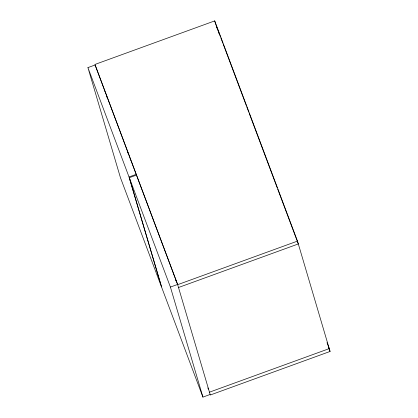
<?xml version="1.0" encoding="UTF-8"?>
<svg xmlns="http://www.w3.org/2000/svg" width="418" height="418" viewBox="0 0 418 418"><rect width="100%" height="100%" fill="white"/><g stroke="black" fill="none" stroke-linecap="round" stroke-linejoin="round"><path stroke-width="0.63" d="M214.706 20.9L94.923 64.456L177.692 284.663L297.48 241.108L214.706 20.9L215.38 23.168M87.921 67.596L95.105 64.983L136.216 174.353L129.031 176.966L161.536 286.999L120.431 177.629L87.921 67.596L129.031 176.966M210.113 394.487L202.923 397.1L161.813 287.73L129.303 177.697L136.493 175.085L177.603 284.454L210.296 395.01L330.079 351.454L297.48 241.108M202.923 397.1L170.413 287.067L177.603 284.454M178.533 287.5L298.316 243.945L277.683 189.046M209.455 392.173L329.243 348.617L326.986 342.614M215.547 23.737L220.359 36.549M220.819 37.766L222.883 43.258M223.343 44.475L246.27 105.477M246.73 106.694L248.794 112.186M249.248 113.409L277.223 187.823M328.245 346.574L330.079 351.454M104.244 89.865L104.704 91.082M106.768 96.574L107.222 97.796M127.631 152.084L128.091 153.301M130.155 158.793L130.609 160.01M173.256 273.471L173.716 274.689M175.779 280.18L176.239 281.403M129.303 177.697L170.413 287.067M207.85 387.904L208.326 389.168M218.029 30.342L218.948 33.461M216.284 26.229L216.832 28.1"/></g></svg>
